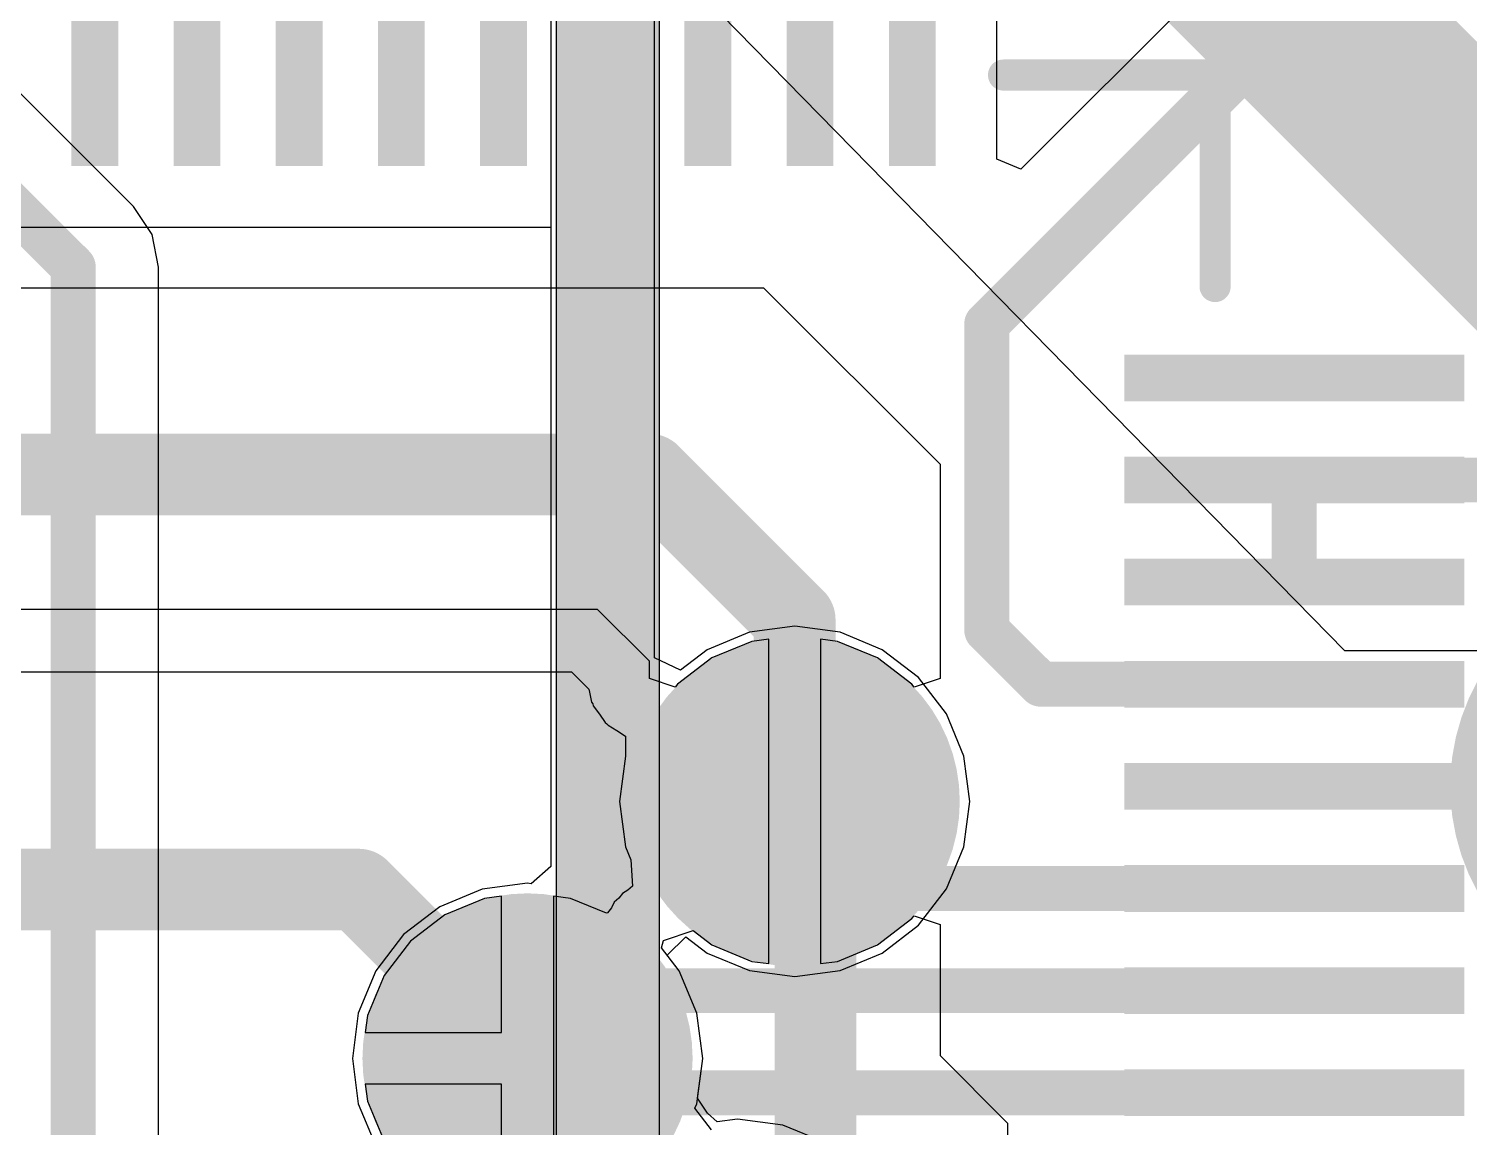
# Model space of a CAD drawing. Header units: millimetres. Extents: x -51 to 108, y 36 to 112.
# Drawn here: x 80.99 to 88.04, y 65.64 to 71.02 of the extents above; entities that cross this region are included whole.
import ezdxf

# ---------------------------------------------------------------- set-up
doc = ezdxf.new("R2010")
doc.units = ezdxf.units.MM
for name, color, linetype in [('BottomLayer', 5, 'Continuous'), ('BottomSolder', 6, 'Continuous'), ('InternalPlane1', 76, 'Continuous'), ('MidLayer1', 16, 'Continuous'), ('TopLayer', 1, 'Continuous'), ('TopOverlay', 2, 'Continuous'), ('TopSolder', 216, 'Continuous'), ('ViaHoleLayer', 16, 'Continuous')]:
    doc.layers.add(name, color=color, linetype=linetype)

# ---------------------------------------------------------------- blocks, each defined once
blk = doc.blocks.new('PAG64_100')
at = {"layer": 'TopLayer'}
for points in [[(-3.63570012, 6.4516), (-3.86430012, 6.4516), (-3.63570012, 4.7879), (-3.86430012, 4.7879)], [(-3.13570112, 6.4516), (-3.36430112, 6.4516), (-3.13570112, 4.7879), (-3.36430112, 4.7879)], [(-2.63569958, 6.4516), (-2.86429958, 6.4516), (-2.63569958, 4.7879), (-2.86429958, 4.7879)], [(-2.13570058, 6.4516), (-2.36430058, 6.4516), (-2.13570058, 4.7879), (-2.36430058, 4.7879)], [(-1.63569904, 6.4516), (-1.86429904, 6.4516), (-1.63569904, 4.7879), (-1.86429904, 4.7879)], [(-1.13570004, 6.4516), (-1.36430004, 6.4516), (-1.13570004, 4.7879), (-1.36430004, 4.7879)], [(-0.6357010399999999, 6.4516), (-0.86430104, 6.4516), (-0.6357010399999999, 4.7879), (-0.86430104, 4.7879)], [(-0.1356995, 6.4516), (-0.3642995, 6.4516), (-0.1356995, 4.7879), (-0.3642995, 4.7879)], [(-6.4516, 3.86430012), (-6.4516, 3.63570012), (-4.7879, 3.86430012), (-4.7879, 3.63570012)], [(-6.4516, 3.36430112), (-6.4516, 3.13570112), (-4.7879, 3.36430112), (-4.7879, 3.13570112)], [(-6.4516, 2.86429958), (-6.4516, 2.63569958), (-4.7879, 2.86429958), (-4.7879, 2.63569958)], [(-6.4516, 2.36430058), (-6.4516, 2.13570058), (-4.7879, 2.36430058), (-4.7879, 2.13570058)], [(-6.4516, 1.86429904), (-6.4516, 1.63569904), (-4.7879, 1.86429904), (-4.7879, 1.63569904)], [(-6.4516, 1.36430004), (-6.4516, 1.13570004), (-4.7879, 1.36430004), (-4.7879, 1.13570004)], [(-6.4516, 0.86430104), (-6.4516, 0.6357010399999999), (-4.7879, 0.86430104), (-4.7879, 0.6357010399999999)], [(-6.4516, 0.3642995), (-6.4516, 0.1356995), (-4.7879, 0.3642995), (-4.7879, 0.1356995)], [(-6.4516, -0.1356995), (-6.4516, -0.3642995), (-4.7879, -0.1356995), (-4.7879, -0.3642995)]]:
    blk.add_solid(points, dxfattribs=at)
at = {"layer": 'TopOverlay', "const_width": 0.1524}
for points in [[(-4.19704012, 5.232399999999999), (-5.232399999999999, 5.232399999999999)], [(-5.232399999999999, 4.19704012), (-5.232399999999999, 5.232399999999999)]]:
    blk.add_lwpolyline(points, dxfattribs=at)
at = {"layer": 'TopOverlay', "const_width": 0.0762}
for points in [[(-5.270499999999999, 5.232399999999999, 1), (-5.1943, 5.232399999999999, 1)], [(-5.270499999999999, 5.232399999999999, 1), (-5.1943, 5.232399999999999, 1)], [(-4.23514012, 5.232399999999999, 1), (-4.15894012, 5.232399999999999, 1)], [(-5.270499999999999, 4.19704012, 1), (-5.1943, 4.19704012, 1)]]:
    blk.add_lwpolyline(points, format="xyb", close=True, dxfattribs=at)
at = {"layer": 'TopSolder'}
for points in [[(-3.63570012, 6.4516), (-3.86430012, 6.4516), (-3.63570012, 4.7879), (-3.86430012, 4.7879)], [(-3.13570112, 6.4516), (-3.36430112, 6.4516), (-3.13570112, 4.7879), (-3.36430112, 4.7879)], [(-2.63569958, 6.4516), (-2.86429958, 6.4516), (-2.63569958, 4.7879), (-2.86429958, 4.7879)], [(-2.13570058, 6.4516), (-2.36430058, 6.4516), (-2.13570058, 4.7879), (-2.36430058, 4.7879)], [(-1.63569904, 6.4516), (-1.86429904, 6.4516), (-1.63569904, 4.7879), (-1.86429904, 4.7879)], [(-1.13570004, 6.4516), (-1.36430004, 6.4516), (-1.13570004, 4.7879), (-1.36430004, 4.7879)], [(-0.6357010399999999, 6.4516), (-0.86430104, 6.4516), (-0.6357010399999999, 4.7879), (-0.86430104, 4.7879)], [(-0.1356995, 6.4516), (-0.3642995, 6.4516), (-0.1356995, 4.7879), (-0.3642995, 4.7879)], [(-6.4516, 3.86430012), (-6.4516, 3.63570012), (-4.7879, 3.86430012), (-4.7879, 3.63570012)], [(-6.4516, 3.36430112), (-6.4516, 3.13570112), (-4.7879, 3.36430112), (-4.7879, 3.13570112)], [(-6.4516, 2.86429958), (-6.4516, 2.63569958), (-4.7879, 2.86429958), (-4.7879, 2.63569958)], [(-6.4516, 2.36430058), (-6.4516, 2.13570058), (-4.7879, 2.36430058), (-4.7879, 2.13570058)], [(-6.4516, 1.86429904), (-6.4516, 1.63569904), (-4.7879, 1.86429904), (-4.7879, 1.63569904)], [(-6.4516, 1.36430004), (-6.4516, 1.13570004), (-4.7879, 1.36430004), (-4.7879, 1.13570004)], [(-6.4516, 0.86430104), (-6.4516, 0.6357010399999999), (-4.7879, 0.86430104), (-4.7879, 0.6357010399999999)], [(-6.4516, 0.3642995), (-6.4516, 0.1356995), (-4.7879, 0.3642995), (-4.7879, 0.1356995)], [(-6.4516, -0.1356995), (-6.4516, -0.3642995), (-4.7879, -0.1356995), (-4.7879, -0.3642995)]]:
    blk.add_solid(points, dxfattribs=at)

msp = doc.modelspace()

# ---------------------------------------------------------------- linework, layer by layer
at = {"layer": 'BottomLayer'}
for p, q in [((83.5406, 71.39742642), (83.5406, 66.91448643999999)), ((84.0486, 67.93686946), (84.0486, 71.39742642)), ((81.4993925, 70.14559249999999), (80.91519249999999, 70.7297925)), ((81.59000954, 70.00997428), (81.4993925, 70.14559249999999)), ((81.62183066, 69.85), (81.59000954, 70.00997428)), ((81.62183066, 64.44624144), (81.62183066, 69.85)), ((84.5125056, 68.06192127999999), (84.30573435999999, 67.97627247999999)), ((84.7344, 68.09113382), (84.5125056, 68.06192127999999)), ((84.95629439999999, 68.06192127999999), (84.7344, 68.09113382)), ((85.16306564, 67.97627247999999), (84.95629439999999, 68.06192127999999)), ((84.30573435999999, 67.97627247999999), (84.17559999999999, 67.87642)), ((85.34062688, 67.84002688), (85.16306564, 67.97627247999999)), ((84.17559999999999, 67.87642), (84.0486, 67.93686946)), ((85.47687248, 67.66246564), (85.34062688, 67.84002688)), ((85.56252128, 67.4556944), (85.47687248, 67.66246564)), ((85.59173382, 67.2338), (85.56252128, 67.4556944)), ((85.56252128, 67.01190559999999), (85.59173382, 67.2338)), ((85.47687248, 66.80513436), (85.56252128, 67.01190559999999)), ((83.5406, 66.91448643999999), (83.44511378, 66.83074771999999)), ((83.42700104, 66.83313278), (83.20510664, 66.80392024)), ((83.44511378, 66.83074771999999), (83.42700104, 66.83313278)), ((83.20510664, 66.80392024), (82.9983354, 66.71827144)), ((85.34062688, 66.62757312), (85.47687248, 66.80513436)), ((82.9983354, 66.71827144), (82.82077416, 66.58202584)), ((85.16306564, 66.49132752), (85.34062688, 66.62757312)), ((82.82077416, 66.58202584), (82.68452855999999, 66.4044646)), ((84.11099764, 66.48067222), (84.20157658, 66.57124861999999)), ((84.20157658, 66.57124861999999), (84.30573435999999, 66.49132752)), ((84.16947352, 66.4044646), (84.11099764, 66.48067222)), ((84.30573435999999, 66.49132752), (84.5125056, 66.40567872)), ((84.95629439999999, 66.40567872), (85.16306564, 66.49132752)), ((82.68452855999999, 66.4044646), (82.59887975999999, 66.19769336)), ((84.25512232, 66.19769336), (84.16947352, 66.4044646)), ((84.5125056, 66.40567872), (84.7344, 66.37646618)), ((84.7344, 66.37646618), (84.95629439999999, 66.40567872)), ((82.59887975999999, 66.19769336), (82.56966722, 65.97579895999999)), ((84.28433486, 65.97579895999999), (84.25512232, 66.19769336)), ((82.56966722, 65.97579895999999), (82.59887975999999, 65.75390456)), ((84.2586072, 65.78037644), (84.28433486, 65.97579895999999)), ((84.30784256, 65.70738446), (84.2586072, 65.78037644)), ((82.59887975999999, 65.75390456), (82.68452855999999, 65.54713332)), ((84.35579268, 65.66507313999999), (84.30784256, 65.70738446)), ((84.455, 65.67813382), (84.35579268, 65.66507313999999)), ((84.6768944, 65.64892128), (84.455, 65.67813382)), ((84.88366563999999, 65.56327248), (84.6768944, 65.64892128))]:
    msp.add_line(p, q, dxfattribs=at)
at = {"layer": 'BottomLayer', "const_width": 0.21999956}
for points in [[(80.61959999999999, 70.43419999999999), (81.2038, 69.85)], [(81.2038, 62.357), (81.2038, 69.85)]]:
    msp.add_lwpolyline(points, dxfattribs=at)
at = {"layer": 'BottomLayer'}
for points, const_width in [([(81.14880138, 69.85, 1), (81.25879862, 69.85, 1)], 0.10999978), ([(81.14880138, 69.85, 1), (81.25879862, 69.85, 1)], 0.10999978), ([(84.45939928, 67.2338, 1), (85.00940072, 67.2338, 1)], 0.5499989), ([(83.15200032, 65.97579895999999, 1), (83.70200176, 65.97579895999999, 1)], 0.5499989)]:
    msp.add_lwpolyline(points, format="xyb", close=True, dxfattribs=dict(at, const_width=const_width))
at = {"layer": 'BottomSolder', "const_width": 0.6515989}
for points in [[(84.40859927999999, 67.2338, 1), (85.06020072, 67.2338, 1)], [(83.10120031999999, 65.97579895999999, 1), (83.75280176, 65.97579895999999, 1)]]:
    msp.add_lwpolyline(points, format="xyb", close=True, dxfattribs=at)
at = {"layer": 'InternalPlane1'}
for p, q in [((84.07215595999999, 63.72675596), (84.07215595999999, 73.3806)), ((83.56784404, 73.12844403999999), (83.56784404, 63.4746))]:
    msp.add_line(p, q, dxfattribs=at)
at = {"layer": 'InternalPlane1', "const_width": 0.499999}
msp.add_lwpolyline([(83.82, 63.4746), (83.82, 73.3806)], dxfattribs=at)
at = {"layer": 'InternalPlane1', "const_width": 0.8079993999999999}
for points in [[(84.3304003, 67.2338, 1), (85.1383997, 67.2338, 1)], [(83.02300134, 65.97579895999999, 1), (83.83100074, 65.97579895999999, 1)]]:
    msp.add_lwpolyline(points, format="xyb", close=True, dxfattribs=at)
at = {"layer": 'InternalPlane1', "const_width": 0.254}
msp.add_lwpolyline([(88.18643272, 66.85410302, -0.2586175843559133), (88.18643272, 67.76069506)], format="xyb", dxfattribs=at)
at = {"layer": 'MidLayer1'}
for p, q in [((87.4268, 67.9704), (81.39429745999999, 74.12989746)), ((78.5114, 69.74839999999999), (84.582, 69.74839999999999)), ((84.582, 69.74839999999999), (85.4456, 68.8848)), ((85.4456, 68.8848), (85.4456, 67.83627784)), ((83.7692, 68.1736), (80.61959999999999, 68.1736)), ((84.02319999999999, 67.9196), (83.7692, 68.1736)), ((84.6074, 68.02801482), (84.52451472, 68.01710297999999)), ((84.6074, 67.2338), (84.6074, 68.02801482)), ((84.94428527999999, 68.01710297999999), (84.86139999999999, 68.02801482)), ((84.86139999999999, 68.02801482), (84.86139999999999, 67.2338)), ((84.52451472, 68.01710297999999), (84.32893218, 67.93608968)), ((85.13986781999999, 67.93608968), (84.94428527999999, 68.01710297999999)), ((88.47196428, 67.9704), (87.4268, 67.9704)), ((84.02319999999999, 67.83627784), (84.02319999999999, 67.9196)), ((84.32893218, 67.93608968), (84.1609823, 67.8072177)), ((85.3078177, 67.8072177), (85.13986781999999, 67.93608968)), ((80.74630028, 67.86772304), (83.64250226, 67.86772304)), ((83.64250226, 67.86772304), (83.72677438, 67.78345091999999)), ((84.1502, 67.79316641999999), (84.02319999999999, 67.83627784)), ((85.4456, 67.83627784), (85.31859999999999, 67.79316641999999)), ((83.72677438, 67.78345091999999), (83.73088156, 67.76812201999999)), ((83.73088156, 67.76812201999999), (83.74060722, 67.71922448)), ((84.1609823, 67.8072177), (84.1502, 67.79316641999999)), ((85.31859999999999, 67.79316641999999), (85.3078177, 67.8072177)), ((83.74060722, 67.71922448), (83.74624093999999, 67.71079168)), ((83.74624093999999, 67.71079168), (83.7488673, 67.70099236)), ((83.7488673, 67.70099236), (83.77920759999999, 67.66145218)), ((83.77920759999999, 67.66145218), (83.80691137999999, 67.61998922)), ((83.80691137999999, 67.61998922), (83.8153518, 67.61435042)), ((83.8153518, 67.61435042), (83.82152146, 67.60630877999999)), ((83.82152146, 67.60630877999999), (83.86468368, 67.58138884)), ((83.86468368, 67.58138884), (83.90614409999999, 67.55368505999999)), ((83.90614409999999, 67.55368505999999), (83.90627871999999, 67.45569186)), ((83.90627871999999, 67.45569186), (83.87706618, 67.2338)), ((83.87706618, 67.2338), (83.90627871999999, 67.01190559999999)), ((84.6074, 66.43958518), (84.6074, 67.2338)), ((84.86139999999999, 67.2338), (84.86139999999999, 66.43958518)), ((83.90627871999999, 67.01190559999999), (83.93257788, 66.9484183)), ((83.93257788, 66.9484183), (83.94143486, 66.81877161999999)), ((83.21711576, 66.75910194), (83.02153322, 66.67808864)), ((83.30000104, 66.77001378), (83.21711576, 66.75910194)), ((83.30000104, 66.10279896), (83.30000104, 66.77001378)), ((83.63688632, 66.75910194), (83.55400103999999, 66.77001378)), ((83.55400103999999, 66.77001378), (83.55400103999999, 65.97579895999999)), ((83.8128753, 66.68620394), (83.63688632, 66.75910194)), ((83.87355081999999, 66.76006459999999), (83.85116579999999, 66.74070472)), ((83.89164577999999, 66.78347832), (83.87355081999999, 66.76006459999999)), ((83.91823957999999, 66.7987107), (83.89164577999999, 66.78347832)), ((83.94143486, 66.81877161999999), (83.91823957999999, 66.7987107)), ((83.81866903999999, 66.68904873999999), (83.8128753, 66.68620394)), ((83.83741932, 66.71331336), (83.81866903999999, 66.68904873999999)), ((83.85116579999999, 66.74070472), (83.83741932, 66.71331336)), ((83.02153322, 66.67808864), (82.85358334, 66.54921666)), ((85.13986781999999, 66.53151032), (85.3078177, 66.6603823)), ((85.3078177, 66.6603823), (85.31859999999999, 66.67443358)), ((85.31859999999999, 66.67443358), (85.4456, 66.63132216)), ((85.4456, 66.63132216), (85.4456, 65.9892)), ((82.85358334, 66.54921666), (82.72471136, 66.38126677999999)), ((84.08279094, 66.5174311), (84.09253692, 66.55282092)), ((84.09253692, 66.55282092), (84.23767506, 66.60153557999999)), ((84.23767506, 66.60153557999999), (84.32893218, 66.53151032)), ((84.16947352, 66.4044646), (84.08279094, 66.5174311)), ((84.32893218, 66.53151032), (84.52451472, 66.45049702)), ((84.94428527999999, 66.45049702), (85.13986781999999, 66.53151032)), ((84.25512232, 66.19769336), (84.16947352, 66.4044646)), ((84.52451472, 66.45049702), (84.6074, 66.43958518)), ((84.86139999999999, 66.43958518), (84.94428527999999, 66.45049702)), ((82.72471136, 66.38126677999999), (82.64369805999999, 66.18568424)), ((84.28433486, 65.97579895999999), (84.25512232, 66.19769336)), ((82.64369805999999, 66.18568424), (82.63278622, 66.10279896)), ((82.63278622, 66.10279896), (83.30000104, 66.10279896)), ((85.4456, 65.9892), (85.77579999999999, 65.65899999999999)), ((83.55400103999999, 65.97579895999999), (83.55400103999999, 65.17087296)), ((84.25512232, 65.75390456), (84.28433486, 65.97579895999999)), ((83.30000104, 65.84879896), (82.63278622, 65.84879896)), ((82.63278622, 65.84879896), (82.64369805999999, 65.76591368)), ((83.30000104, 65.18158414), (83.30000104, 65.84879896)), ((82.64369805999999, 65.76591368), (82.72471136, 65.57033114)), ((84.24619168, 65.7323425), (84.25512232, 65.75390456)), ((84.32799999999999, 65.625726), (84.24619168, 65.7323425)), ((85.77579999999999, 65.65899999999999), (85.77579999999999, 65.532))]:
    msp.add_line(p, q, dxfattribs=at)
for points, const_width in [([(81.7372, 76.58099999999999), (89.154, 69.1642)], 1.00000054), ([(78.94319999999999, 68.834), (84.02319999999999, 68.834)], 0.3999992), ([(84.02319999999999, 68.834), (84.7344, 68.1228)], 0.3999992), ([(84.7344, 67.2338), (84.7344, 68.1228)], 0.3999992), ([(84.7344, 67.2338), (84.836, 67.1322)], 0.3999992), ([(84.836, 65.20179999999999), (84.836, 67.1322)], 0.3999992), ([(80.1116, 66.80199999999999), (82.60079999999999, 66.80199999999999)], 0.3999992), ([(82.60079999999999, 66.80199999999999), (83.42700104, 65.97579895999999)], 0.3999992), ([(83.40499956, 65.95379747999999), (83.42700104, 65.97579895999999)], 0.3999992), ([(83.40499956, 63.71180044), (83.40499956, 65.95379747999999)], 0.3999992)]:
    msp.add_lwpolyline(points, dxfattribs=dict(at, const_width=const_width))
for points, const_width in [([(83.9232002, 68.834, 1), (84.1231998, 68.834, 1)], 0.1999996), ([(83.9232002, 68.834, 1), (84.1231998, 68.834, 1)], 0.1999996), ([(84.6344002, 68.1228, 1), (84.8343998, 68.1228, 1)], 0.1999996), ([(84.6344002, 68.1228, 1), (84.8343998, 68.1228, 1)], 0.1999996), ([(84.45939928, 67.2338, 1), (85.00940072, 67.2338, 1)], 0.5499989), ([(84.6344002, 67.2338, 1), (84.8343998, 67.2338, 1)], 0.1999996), ([(84.6344002, 67.2338, 1), (84.8343998, 67.2338, 1)], 0.1999996), ([(84.73600019999999, 67.1322, 1), (84.93599979999999, 67.1322, 1)], 0.1999996), ([(84.73600019999999, 67.1322, 1), (84.93599979999999, 67.1322, 1)], 0.1999996), ([(82.5008002, 66.80199999999999, 1), (82.7007998, 66.80199999999999, 1)], 0.1999996), ([(82.5008002, 66.80199999999999, 1), (82.7007998, 66.80199999999999, 1)], 0.1999996), ([(83.15200032, 65.97579895999999, 1), (83.70200176, 65.97579895999999, 1)], 0.5499989), ([(83.30499976, 65.95379747999999, 1), (83.50499936, 65.95379747999999, 1)], 0.1999996), ([(83.30499976, 65.95379747999999, 1), (83.50499936, 65.95379747999999, 1)], 0.1999996), ([(83.32700124, 65.97579895999999, 1), (83.52700084, 65.97579895999999, 1)], 0.1999996), ([(83.32700124, 65.97579895999999, 1), (83.52700084, 65.97579895999999, 1)], 0.1999996)]:
    msp.add_lwpolyline(points, format="xyb", close=True, dxfattribs=dict(at, const_width=const_width))
at = {"layer": 'TopLayer'}
for p, q in [((88.42660749999999, 72.9141925), (85.84103228, 70.32861728)), ((85.72369952, 70.37722018), (85.72369952, 72.30899939999999)), ((85.84103228, 70.32861728), (85.72369952, 70.37722018)), ((77.39510048, 70.04530059999999), (83.5406, 70.04530059999999)), ((83.5406, 70.04530059999999), (83.5406, 66.91448643999999)), ((83.5406, 66.91448643999999), (83.44511378, 66.83074771999999)), ((83.42700104, 66.83313278), (83.20510664, 66.80392024)), ((83.44511378, 66.83074771999999), (83.42700104, 66.83313278)), ((83.20510664, 66.80392024), (82.9983354, 66.71827144)), ((82.9983354, 66.71827144), (82.82077416, 66.58202584)), ((82.82077416, 66.58202584), (82.68452855999999, 66.4044646)), ((82.68452855999999, 66.4044646), (82.59887975999999, 66.19769336)), ((82.59887975999999, 66.19769336), (82.56966722, 65.97579895999999)), ((82.56966722, 65.97579895999999), (82.59887975999999, 65.75390456)), ((82.59887975999999, 65.75390456), (82.68452855999999, 65.54713332))]:
    msp.add_line(p, q, dxfattribs=at)
at = {"layer": 'TopLayer', "const_width": 0.21999956}
for points in [[(85.6742, 69.5706), (88.7222, 72.6186)], [(85.6742, 68.072), (85.6742, 69.5706)], [(87.17914999999999, 68.30739958), (87.17914999999999, 68.80740112)], [(87.17914999999999, 68.80740112), (88.84800111999999, 68.80740112)], [(85.6742, 68.072), (85.93879942, 67.80740057999999)], [(85.93879942, 67.80740057999999), (87.17914999999999, 67.80740057999999)], [(87.17914999999999, 67.30739903999999), (89.00420095999999, 67.30739903999999)], [(84.7344, 67.2338), (85.16079995999999, 66.80740003999999)], [(85.16079995999999, 66.80740003999999), (87.17914999999999, 66.80740003999999)], [(83.42700104, 66.30740104), (87.17914999999999, 66.30740104)], [(83.42700104, 65.97579895999999), (83.42700104, 66.30740104)], [(83.42700104, 65.97579895999999), (83.5954005, 65.8073995)], [(83.5954005, 65.8073995), (87.17914999999999, 65.8073995)]]:
    msp.add_lwpolyline(points, dxfattribs=at)
at = {"layer": 'TopLayer'}
for points, const_width in [([(85.61920137999999, 69.5706, 1), (85.72919861999999, 69.5706, 1)], 0.10999978), ([(85.61920137999999, 69.5706, 1), (85.72919861999999, 69.5706, 1)], 0.10999978), ([(87.12415138, 68.80740112, 1), (87.23414862, 68.80740112, 1)], 0.10999978), ([(87.12415138, 68.80740112, 1), (87.23414862, 68.80740112, 1)], 0.10999978), ([(87.12415138, 68.30739958, 1), (87.23414862, 68.30739958, 1)], 0.10999978), ([(85.61920137999999, 68.072, 1), (85.72919861999999, 68.072, 1)], 0.10999978), ([(85.61920137999999, 68.072, 1), (85.72919861999999, 68.072, 1)], 0.10999978), ([(85.88380079999999, 67.80740057999999, 1), (85.99379804, 67.80740057999999, 1)], 0.10999978), ([(85.88380079999999, 67.80740057999999, 1), (85.99379804, 67.80740057999999, 1)], 0.10999978), ([(87.12415138, 67.80740057999999, 1), (87.23414862, 67.80740057999999, 1)], 0.10999978), ([(84.45939928, 67.2338, 1), (85.00940072, 67.2338, 1)], 0.5499989), ([(87.12415138, 67.30739903999999, 1), (87.23414862, 67.30739903999999, 1)], 0.10999978), ([(84.67940138, 67.2338, 1), (84.78939862, 67.2338, 1)], 0.10999978), ([(85.10580134, 66.80740003999999, 1), (85.21579858, 66.80740003999999, 1)], 0.10999978), ([(85.10580134, 66.80740003999999, 1), (85.21579858, 66.80740003999999, 1)], 0.10999978), ([(87.12415138, 66.80740003999999, 1), (87.23414862, 66.80740003999999, 1)], 0.10999978), ([(83.15200032, 65.97579895999999, 1), (83.70200176, 65.97579895999999, 1)], 0.5499989), ([(83.37200242, 66.30740104, 1), (83.48199966, 66.30740104, 1)], 0.10999978), ([(83.37200242, 66.30740104, 1), (83.48199966, 66.30740104, 1)], 0.10999978), ([(87.12415138, 66.30740104, 1), (87.23414862, 66.30740104, 1)], 0.10999978), ([(83.37200242, 65.97579895999999, 1), (83.48199966, 65.97579895999999, 1)], 0.10999978), ([(83.37200242, 65.97579895999999, 1), (83.48199966, 65.97579895999999, 1)], 0.10999978), ([(83.54040187999999, 65.8073995, 1), (83.65039911999999, 65.8073995, 1)], 0.10999978), ([(83.54040187999999, 65.8073995, 1), (83.65039911999999, 65.8073995, 1)], 0.10999978), ([(87.12415138, 65.8073995, 1), (87.23414862, 65.8073995, 1)], 0.10999978)]:
    msp.add_lwpolyline(points, format="xyb", close=True, dxfattribs=dict(at, const_width=const_width))
at = {"layer": 'TopSolder', "const_width": 0.6515989}
for points in [[(84.40859927999999, 67.2338, 1), (85.06020072, 67.2338, 1)], [(83.10120031999999, 65.97579895999999, 1), (83.75280176, 65.97579895999999, 1)]]:
    msp.add_lwpolyline(points, format="xyb", close=True, dxfattribs=at)
at = {"layer": 'ViaHoleLayer', "const_width": 0.2999994}
for points in [[(84.5844003, 67.2338, 1), (84.88439969999999, 67.2338, 1)], [(83.27700134, 65.97579895999999, 1), (83.57700073999999, 65.97579895999999, 1)]]:
    msp.add_lwpolyline(points, format="xyb", close=True, dxfattribs=at)

# ---------------------------------------------------------------- block references
at = {"rotation": 270}
msp.add_blockref('PAG64_100', (81.5594, 65.5574), dxfattribs=at)

doc.saveas('drawing.dxf')
